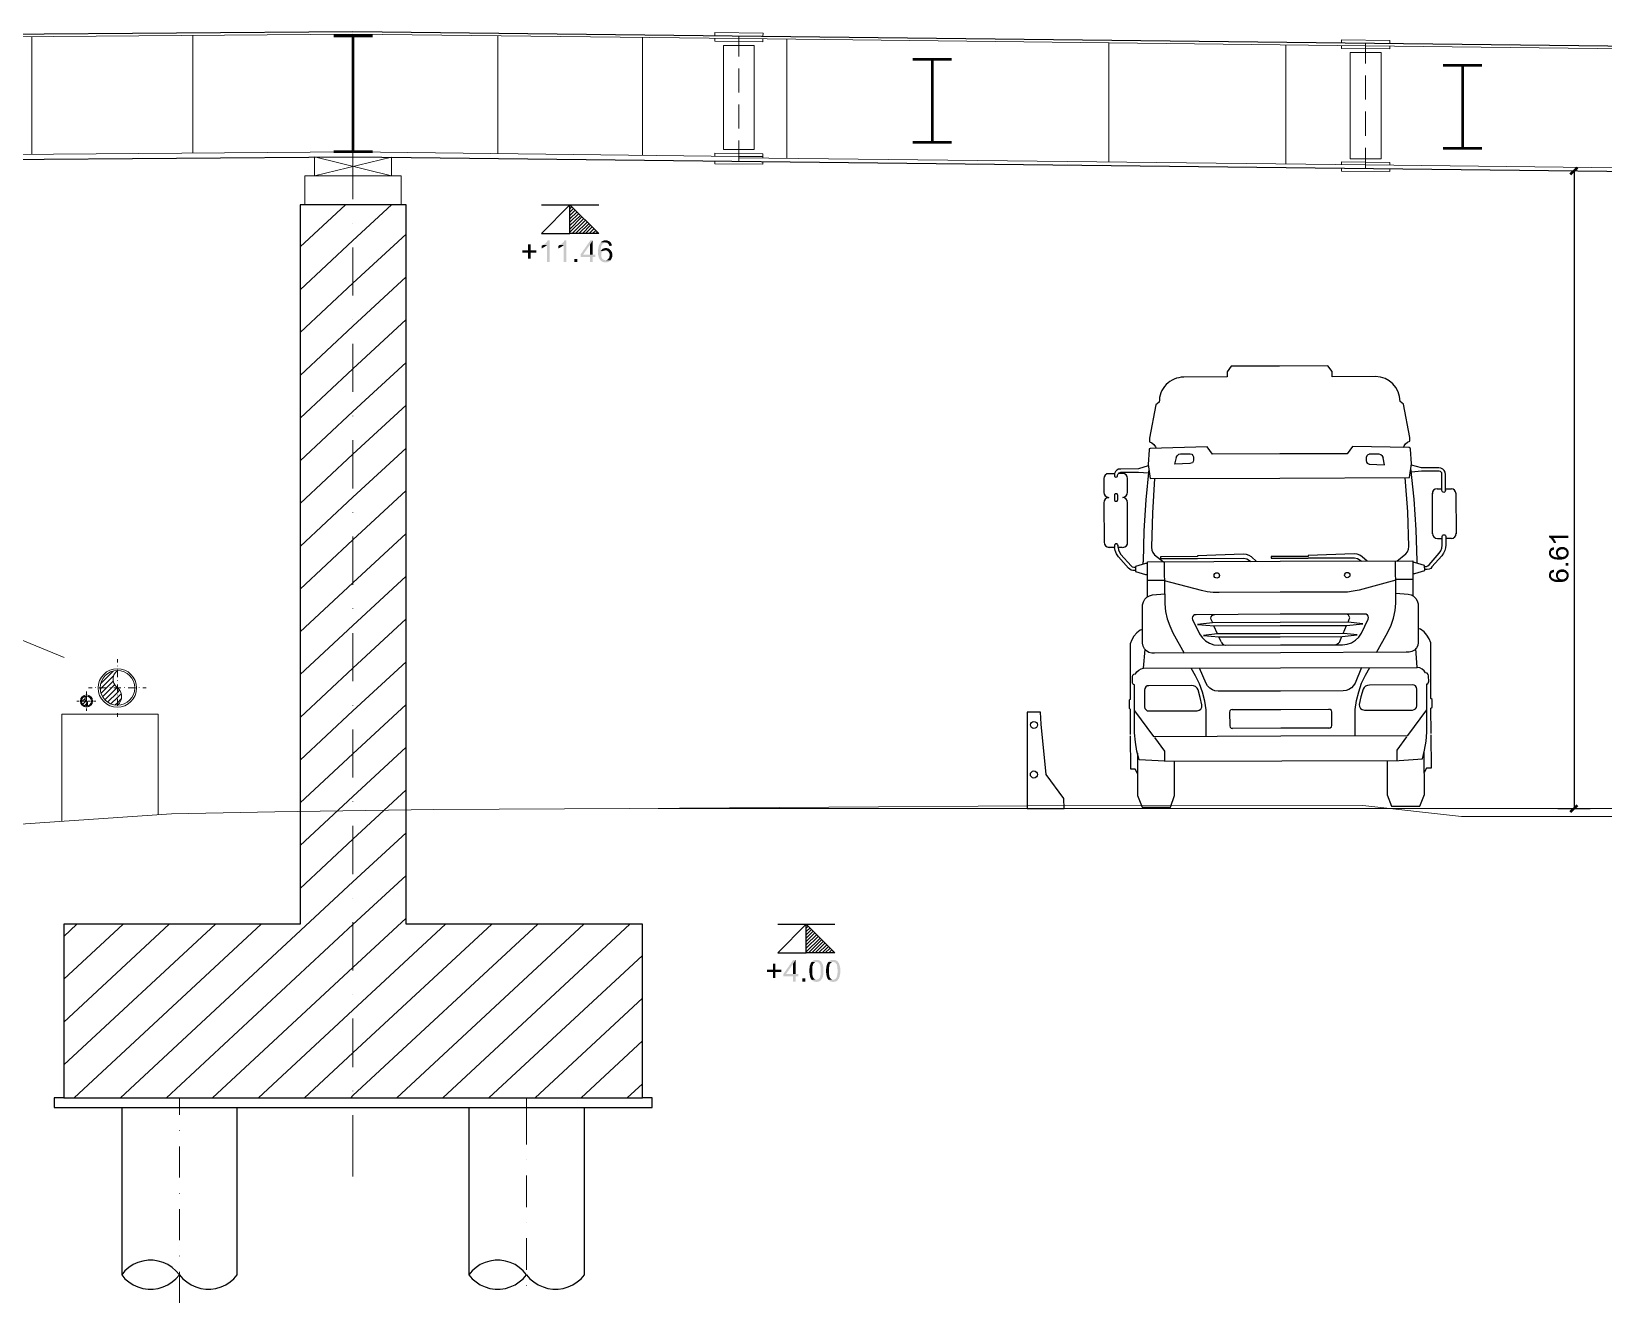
# Model space of a CAD drawing. Header units: millimetres. Extents: x 0.3 to 47.5, y 0.1 to 28.
# Drawn here: x 17.28 to 23.7, y 16.58 to 21.74 of the extents above; entities that cross this region are included whole.
import ezdxf

# ---------------------------------------------------------------- set-up
doc = ezdxf.new("R2010")
doc.units = ezdxf.units.MM
doc.layers.add('PDF _Geometria', color=7, linetype='Continuous')
doc.layers.add('PDF _Riempimenti solidi', color=7, linetype='Continuous')

msp = doc.modelspace()

# ---------------------------------------------------------------- hatches: boundary and pattern name
at = {"layer": 'PDF _Riempimenti solidi', "transparency": 33554559}
for points in [[(19.3183, 20.8724), (19.3083, 20.8724), (19.3083, 20.8482), (19.2842, 20.8482), (19.2842, 20.8382), (19.3083, 20.8382), (19.3083, 20.8141), (19.3183, 20.8141), (19.3183, 20.8382), (19.3425, 20.8382), (19.3425, 20.8482), (19.3183, 20.8482)], [(19.37, 20.8699), (19.3683, 20.8691), (19.3658, 20.8674), (19.3633, 20.8666), (19.3633, 20.8557), (19.3642, 20.8557), (19.3658, 20.8566), (19.3675, 20.8574), (19.37, 20.8591), (19.3725, 20.8599), (19.375, 20.8616), (19.38, 20.8649), (19.3817, 20.8657), (19.385, 20.8691)], [(19.3958, 20.8882), (19.3883, 20.8882), (19.3875, 20.8866), (19.3867, 20.8841), (19.385, 20.8824), (19.3817, 20.8791), (19.3792, 20.8766), (19.3783, 20.8757), (19.3758, 20.8741), (19.3742, 20.8724), (19.3725, 20.8716), (19.37, 20.8699), (19.385, 20.8691), (19.385, 20.7999), (19.3958, 20.7999)], [(19.4383, 20.8699), (19.4367, 20.8691), (19.4342, 20.8674), (19.4317, 20.8666), (19.4317, 20.8557), (19.4325, 20.8557), (19.4342, 20.8566), (19.4358, 20.8574), (19.4383, 20.8591), (19.4408, 20.8599), (19.4433, 20.8616), (19.4483, 20.8649), (19.45, 20.8657), (19.4517, 20.8674), (19.4533, 20.8691)], [(19.4642, 20.8882), (19.4567, 20.8882), (19.4558, 20.8866), (19.455, 20.8841), (19.4517, 20.8807), (19.45, 20.8791), (19.4475, 20.8766), (19.4467, 20.8757), (19.4442, 20.8741), (19.4425, 20.8724), (19.4408, 20.8716), (19.4383, 20.8699), (19.4533, 20.8691), (19.4533, 20.7999), (19.4642, 20.7999)], [(19.5717, 20.8882), (19.5625, 20.8882), (19.5225, 20.8307), (19.5225, 20.8207), (19.5608, 20.8207), (19.5608, 20.7999), (19.5717, 20.7999), (19.5717, 20.8207), (19.5833, 20.8207), (19.5833, 20.8307), (19.5333, 20.8307), (19.5608, 20.8707)], [(19.5717, 20.8882), (19.5608, 20.8707), (19.5608, 20.8307), (19.5333, 20.8307), (19.5717, 20.8307)], [(19.605, 20.8799), (19.6033, 20.8782), (19.6017, 20.8766), (19.5983, 20.8699), (19.5975, 20.8674), (19.5967, 20.8657), (19.5958, 20.8632), (19.5958, 20.8607), (19.595, 20.8582), (19.595, 20.8557), (19.5942, 20.8532), (19.5942, 20.8291), (19.595, 20.8257), (19.5958, 20.8232), (19.5958, 20.8216), (19.5967, 20.8191), (19.5975, 20.8166), (19.6008, 20.8099), (19.6025, 20.8082), (19.6033, 20.8074), (19.6067, 20.8041), (19.6083, 20.8032), (19.6108, 20.8016), (19.6125, 20.8007), (19.615, 20.7999), (19.6175, 20.7991), (19.6192, 20.7991), (19.6217, 20.7982), (19.6275, 20.7982), (19.63, 20.7991), (19.6325, 20.7991), (19.6342, 20.7999), (19.6367, 20.8007), (19.6383, 20.8024), (19.6392, 20.8024), (19.6408, 20.8041), (19.6425, 20.8049), (19.6442, 20.8066), (19.6242, 20.8074), (19.6225, 20.8074), (19.62, 20.8082), (19.6175, 20.8091), (19.615, 20.8099), (19.615, 20.8107), (19.6133, 20.8116), (19.6117, 20.8132), (19.61, 20.8157), (19.6083, 20.8174), (19.6083, 20.8191), (19.6075, 20.8216), (19.6067, 20.8232), (19.6067, 20.8341), (19.6075, 20.8366), (19.6083, 20.8391), (19.61, 20.8407), (19.6117, 20.8424), (19.6125, 20.8441), (19.615, 20.8449), (19.6042, 20.8457), (19.605, 20.8466), (19.605, 20.8549), (19.6058, 20.8574), (19.6058, 20.8599), (19.6067, 20.8624), (19.6067, 20.8641), (19.6075, 20.8657), (19.6083, 20.8674), (19.6092, 20.8699), (19.6108, 20.8716), (19.6125, 20.8741), (19.6142, 20.8749), (19.6158, 20.8766), (19.6175, 20.8782), (19.62, 20.8791), (19.6225, 20.8791), (19.625, 20.8799)], [(19.6258, 20.8882), (19.6192, 20.8882), (19.6167, 20.8874), (19.6142, 20.8866), (19.6125, 20.8857), (19.61, 20.8849), (19.6083, 20.8832), (19.6067, 20.8816), (19.605, 20.8799), (19.625, 20.8799), (19.6275, 20.8791), (19.63, 20.8791), (19.6317, 20.8782), (19.6342, 20.8766), (19.6358, 20.8749), (19.6367, 20.8732), (19.6383, 20.8707), (19.6392, 20.8682), (19.64, 20.8657), (19.6508, 20.8666), (19.65, 20.8682), (19.65, 20.8707), (19.6492, 20.8732), (19.6483, 20.8757), (19.6467, 20.8774), (19.6458, 20.8791), (19.6442, 20.8807), (19.6425, 20.8824), (19.6417, 20.8832), (19.6392, 20.8849), (19.6375, 20.8857), (19.635, 20.8866), (19.6333, 20.8874), (19.6308, 20.8882), (19.6283, 20.8882)], [(19.6258, 20.8574), (19.6233, 20.8574), (19.6208, 20.8566), (19.6183, 20.8557), (19.6167, 20.8549), (19.6142, 20.8541), (19.6133, 20.8541), (19.6117, 20.8524), (19.6092, 20.8507), (19.6042, 20.8457), (19.615, 20.8449), (19.6167, 20.8466), (19.6192, 20.8466), (19.6217, 20.8474), (19.6242, 20.8474), (19.6442, 20.8491), (19.6433, 20.8499), (19.6417, 20.8516), (19.6392, 20.8532), (19.6375, 20.8549), (19.635, 20.8557), (19.6333, 20.8566), (19.6308, 20.8566), (19.6283, 20.8574)], [(19.6442, 20.8491), (19.6242, 20.8474), (19.6283, 20.8474), (19.63, 20.8466), (19.6325, 20.8457), (19.6358, 20.8424), (19.6367, 20.8416), (19.6383, 20.8399), (19.6392, 20.8374), (19.64, 20.8357), (19.6408, 20.8332), (19.6408, 20.8232), (19.64, 20.8207), (19.6392, 20.8182), (19.6383, 20.8166), (19.6375, 20.8149), (19.6358, 20.8132), (19.635, 20.8116), (19.6333, 20.8099), (19.6308, 20.8091), (19.6292, 20.8082), (19.6267, 20.8074), (19.6242, 20.8074), (19.6442, 20.8066), (19.6458, 20.8091), (19.6475, 20.8107), (19.6483, 20.8132), (19.6492, 20.8141), (19.65, 20.8166), (19.6508, 20.8191), (19.6517, 20.8216), (19.6517, 20.8257), (19.6525, 20.8282), (19.6525, 20.8299), (19.6517, 20.8324), (19.6517, 20.8349), (19.6508, 20.8374), (19.6508, 20.8391), (19.65, 20.8416), (19.6483, 20.8432), (19.6475, 20.8457), (19.6458, 20.8474)], [(23.4758, 19.6824), (23.4758, 19.6766), (23.4767, 19.6757), (23.4783, 19.6749), (23.48, 19.6741), (23.4817, 19.6724), (23.4833, 19.6716), (23.485, 19.6699), (23.4867, 19.6674), (23.4875, 19.6666), (23.4892, 19.6649), (23.49, 19.6632), (23.4917, 19.6616), (23.4925, 19.6599), (23.4933, 19.6732), (23.555, 19.6732), (23.555, 19.6824)], [(23.4925, 19.6599), (23.4933, 19.6574), (23.495, 19.6557), (23.4958, 19.6532), (23.505, 19.6532), (23.505, 19.6541), (23.5042, 19.6557), (23.5033, 19.6574), (23.5025, 19.6599), (23.5017, 19.6616), (23.5, 19.6641), (23.4983, 19.6666), (23.4975, 19.6682), (23.4958, 19.6699), (23.495, 19.6716), (23.4933, 19.6732)], [(23.4758, 19.6132), (23.4758, 19.6099), (23.4767, 19.6074), (23.4767, 19.6049), (23.4775, 19.6032), (23.4783, 19.6016), (23.4792, 19.5999), (23.4808, 19.5982), (23.4817, 19.5966), (23.4833, 19.5949), (23.4842, 19.6124), (23.4842, 19.6166), (23.485, 19.6191), (23.4867, 19.6207), (23.4883, 19.6224), (23.49, 19.6232), (23.4917, 19.6241), (23.4942, 19.6249), (23.4967, 19.6257), (23.4958, 19.6357), (23.4942, 19.6349), (23.4917, 19.6349), (23.49, 19.6341), (23.4875, 19.6332), (23.4858, 19.6324), (23.4842, 19.6316), (23.4825, 19.6299), (23.4808, 19.6282), (23.48, 19.6274), (23.4792, 19.6257), (23.4783, 19.6241), (23.4775, 19.6216), (23.4767, 19.6199), (23.4767, 19.6174), (23.4758, 19.6157)], [(23.4833, 19.5949), (23.485, 19.5932), (23.4867, 19.5924), (23.4875, 19.5916), (23.4892, 19.5907), (23.4908, 19.5899), (23.4925, 19.5891), (23.495, 19.5882), (23.4967, 19.5874), (23.4983, 19.5866), (23.5008, 19.5866), (23.5025, 19.5857), (23.5075, 19.5857), (23.51, 19.5849), (23.5267, 19.5849), (23.5292, 19.5857), (23.5317, 19.5857), (23.5342, 19.5866), (23.5358, 19.5866), (23.5383, 19.5874), (23.54, 19.5882), (23.5417, 19.5891), (23.5433, 19.5899), (23.545, 19.5907), (23.5458, 19.5916), (23.5475, 19.5924), (23.5483, 19.5932), (23.55, 19.5949), (23.5508, 19.5966), (23.5525, 19.5982), (23.5533, 19.5999), (23.5542, 19.6016), (23.555, 19.6032), (23.5558, 19.6057), (23.5558, 19.6074), (23.5567, 19.6099), (23.5567, 19.6124), (23.5558, 19.6149), (23.5558, 19.6191), (23.555, 19.6207), (23.5542, 19.6232), (23.5533, 19.6249), (23.5525, 19.6249), (23.5517, 19.6266), (23.5483, 19.6299), (23.5483, 19.6099), (23.5475, 19.6082), (23.5467, 19.6057), (23.5458, 19.6041), (23.5458, 19.6032), (23.5442, 19.6016), (23.5425, 19.6007), (23.5408, 19.5991), (23.5392, 19.5982), (23.5383, 19.5974), (23.5358, 19.5966), (23.5342, 19.5966), (23.5317, 19.5957), (23.5292, 19.5957), (23.5267, 19.5966), (23.5242, 19.5966), (23.5208, 19.5982), (23.5183, 19.5991), (23.5175, 19.6007), (23.5158, 19.6016), (23.515, 19.6032), (23.5142, 19.5949), (23.5033, 19.5949), (23.5017, 19.5957), (23.4992, 19.5957), (23.4958, 19.5974), (23.495, 19.5982), (23.4925, 19.5991), (23.4908, 19.5999), (23.4892, 19.6016), (23.4875, 19.6032), (23.4867, 19.6041), (23.485, 19.6066), (23.4842, 19.6082), (23.4842, 19.6124)], [(23.5042, 19.6132), (23.5042, 19.6091), (23.505, 19.6074), (23.5058, 19.6049), (23.5067, 19.6032), (23.5067, 19.6024), (23.5083, 19.6007), (23.5092, 19.5991), (23.5108, 19.5974), (23.5125, 19.5957), (23.5142, 19.5949), (23.515, 19.6032), (23.5133, 19.6057), (23.5133, 19.6074), (23.5125, 19.6091), (23.5125, 19.6116), (23.5108, 19.6299), (23.51, 19.6291), (23.5083, 19.6274), (23.5067, 19.6241), (23.5058, 19.6216), (23.505, 19.6199), (23.5042, 19.6182), (23.5042, 19.6157)], [(23.5108, 19.6299), (23.5125, 19.6116), (23.5125, 19.6157), (23.5133, 19.6174), (23.5142, 19.6191), (23.5175, 19.6224), (23.5175, 19.6232), (23.5192, 19.6241), (23.5208, 19.6249), (23.5233, 19.6257), (23.525, 19.6266), (23.5367, 19.6266), (23.5383, 19.6257), (23.54, 19.6249), (23.5417, 19.6241), (23.5433, 19.6224), (23.5442, 19.6216), (23.5458, 19.6199), (23.5467, 19.6182), (23.5475, 19.6166), (23.5483, 19.6141), (23.5483, 19.6124), (23.5483, 19.6299), (23.5467, 19.6316), (23.545, 19.6324), (23.5433, 19.6341), (23.5425, 19.6341), (23.54, 19.6349), (23.5383, 19.6357), (23.5358, 19.6366), (23.5242, 19.6366), (23.5217, 19.6357), (23.52, 19.6357), (23.5175, 19.6349), (23.5158, 19.6341), (23.5142, 19.6324), (23.5125, 19.6316)], [(23.4758, 19.5216), (23.4758, 19.5182), (23.4767, 19.5157), (23.4767, 19.5132), (23.4775, 19.5116), (23.4783, 19.5099), (23.4792, 19.5082), (23.4808, 19.5066), (23.4817, 19.5049), (23.4833, 19.5032), (23.4842, 19.5207), (23.4842, 19.5249), (23.485, 19.5274), (23.4867, 19.5291), (23.4883, 19.5307), (23.49, 19.5316), (23.4917, 19.5324), (23.4942, 19.5332), (23.4967, 19.5341), (23.4958, 19.5441), (23.4942, 19.5432), (23.4917, 19.5432), (23.49, 19.5424), (23.4875, 19.5416), (23.4858, 19.5407), (23.4842, 19.5399), (23.4825, 19.5382), (23.4808, 19.5366), (23.48, 19.5357), (23.4792, 19.5341), (23.4783, 19.5324), (23.4775, 19.5299), (23.4767, 19.5282), (23.4767, 19.5257), (23.4758, 19.5241)], [(23.4833, 19.5032), (23.485, 19.5016), (23.4867, 19.5007), (23.4875, 19.4999), (23.4892, 19.4991), (23.4908, 19.4982), (23.4925, 19.4974), (23.495, 19.4966), (23.4967, 19.4957), (23.4983, 19.4949), (23.5008, 19.4949), (23.5025, 19.4941), (23.5075, 19.4941), (23.51, 19.4932), (23.5267, 19.4932), (23.5292, 19.4941), (23.5317, 19.4941), (23.5342, 19.4949), (23.5358, 19.4949), (23.5383, 19.4957), (23.54, 19.4966), (23.5417, 19.4974), (23.5433, 19.4982), (23.545, 19.4991), (23.5458, 19.4999), (23.5475, 19.5007), (23.5483, 19.5016), (23.55, 19.5032), (23.5508, 19.5049), (23.5525, 19.5066), (23.5533, 19.5082), (23.5542, 19.5099), (23.555, 19.5116), (23.5558, 19.5141), (23.5558, 19.5157), (23.5567, 19.5182), (23.5567, 19.5207), (23.5558, 19.5232), (23.5558, 19.5274), (23.555, 19.5291), (23.5542, 19.5316), (23.5533, 19.5332), (23.5525, 19.5332), (23.5517, 19.5349), (23.5483, 19.5382), (23.5483, 19.5182), (23.5475, 19.5166), (23.5467, 19.5141), (23.5458, 19.5124), (23.5458, 19.5116), (23.5442, 19.5099), (23.5425, 19.5091), (23.5408, 19.5074), (23.5392, 19.5066), (23.5383, 19.5057), (23.5358, 19.5049), (23.5342, 19.5049), (23.5317, 19.5041), (23.5292, 19.5041), (23.5267, 19.5049), (23.5242, 19.5049), (23.5225, 19.5057), (23.5208, 19.5066), (23.5183, 19.5074), (23.5175, 19.5091), (23.5158, 19.5099), (23.515, 19.5116), (23.5142, 19.5032), (23.5033, 19.5032), (23.5017, 19.5041), (23.4992, 19.5041), (23.4958, 19.5057), (23.495, 19.5066), (23.4925, 19.5074), (23.4908, 19.5082), (23.4892, 19.5099), (23.4875, 19.5116), (23.4867, 19.5124), (23.485, 19.5149), (23.4842, 19.5166), (23.4842, 19.5207)], [(23.5042, 19.5216), (23.5042, 19.5174), (23.505, 19.5157), (23.5058, 19.5132), (23.5067, 19.5116), (23.5067, 19.5107), (23.5083, 19.5091), (23.5092, 19.5074), (23.5108, 19.5057), (23.5125, 19.5041), (23.5142, 19.5032), (23.515, 19.5116), (23.5133, 19.5141), (23.5133, 19.5157), (23.5125, 19.5174), (23.5125, 19.5199), (23.5108, 19.5382), (23.51, 19.5374), (23.5083, 19.5357), (23.5075, 19.5341), (23.5067, 19.5324), (23.5058, 19.5299), (23.505, 19.5282), (23.5042, 19.5266), (23.5042, 19.5241)], [(23.5108, 19.5382), (23.5125, 19.5199), (23.5125, 19.5241), (23.5133, 19.5257), (23.5142, 19.5274), (23.5175, 19.5307), (23.5175, 19.5316), (23.5192, 19.5324), (23.5208, 19.5332), (23.5233, 19.5341), (23.525, 19.5349), (23.5367, 19.5349), (23.5417, 19.5324), (23.5433, 19.5307), (23.5442, 19.5299), (23.5458, 19.5282), (23.5467, 19.5266), (23.5475, 19.5249), (23.5483, 19.5224), (23.5483, 19.5207), (23.5483, 19.5382), (23.5467, 19.5399), (23.545, 19.5407), (23.5433, 19.5424), (23.5425, 19.5424), (23.54, 19.5432), (23.5383, 19.5441), (23.5358, 19.5449), (23.5242, 19.5449), (23.5217, 19.5441), (23.52, 19.5441), (23.5175, 19.5432), (23.5158, 19.5424), (23.5142, 19.5407), (23.5125, 19.5399)], [(20.3175, 17.9349), (20.3075, 17.9349), (20.3075, 17.9107), (20.2833, 17.9107), (20.2833, 17.9007), (20.3075, 17.9007), (20.3075, 17.8766), (20.3175, 17.8766), (20.3175, 17.9007), (20.3417, 17.9007), (20.3417, 17.9107), (20.3175, 17.9107)], [(20.4, 17.9507), (20.3908, 17.9507), (20.3508, 17.8932), (20.3508, 17.8832), (20.3892, 17.8832), (20.3892, 17.8624), (20.4, 17.8624), (20.4, 17.8832), (20.4117, 17.8832), (20.4117, 17.8932), (20.3617, 17.8932), (20.3892, 17.9332)], [(20.4, 17.9507), (20.3892, 17.9332), (20.3892, 17.8932), (20.3617, 17.8932), (20.4, 17.8932)], [(20.4658, 17.9424), (20.4642, 17.9399), (20.4633, 17.9382), (20.4617, 17.9357), (20.4608, 17.9341), (20.46, 17.9316), (20.46, 17.9307), (20.4592, 17.9282), (20.4583, 17.9266), (20.4583, 17.9241), (20.4575, 17.9224), (20.4575, 17.9174), (20.4567, 17.9141), (20.4567, 17.8982), (20.4575, 17.8957), (20.4575, 17.8899), (20.4592, 17.8849), (20.4592, 17.8832), (20.46, 17.8807), (20.4608, 17.8782), (20.4633, 17.8732), (20.4642, 17.8716), (20.4658, 17.8699), (20.4667, 17.8691), (20.4858, 17.8699), (20.4825, 17.8699), (20.48, 17.8707), (20.4783, 17.8716), (20.4767, 17.8732), (20.475, 17.8749), (20.4733, 17.8774), (20.4725, 17.8774), (20.4725, 17.8782), (20.4717, 17.8799), (20.4708, 17.8816), (20.47, 17.8841), (20.47, 17.8857), (20.4692, 17.8882), (20.4692, 17.8907), (20.4683, 17.8932), (20.4683, 17.9199), (20.4692, 17.9224), (20.4692, 17.9249), (20.47, 17.9274), (20.4708, 17.9291), (20.4708, 17.9307), (20.4717, 17.9332), (20.4725, 17.9341), (20.4733, 17.9357), (20.4767, 17.9391), (20.4783, 17.9407), (20.4808, 17.9416), (20.4833, 17.9416), (20.4858, 17.9424)], [(20.4858, 17.9507), (20.48, 17.9507), (20.4775, 17.9499), (20.4758, 17.9491), (20.4733, 17.9482), (20.4717, 17.9474), (20.47, 17.9457), (20.4692, 17.9457), (20.4658, 17.9424), (20.4867, 17.9424), (20.4883, 17.9416), (20.4908, 17.9407), (20.4925, 17.9399), (20.495, 17.9391), (20.4967, 17.9366), (20.4983, 17.9349), (20.5, 17.9316), (20.5008, 17.9299), (20.5008, 17.9282), (20.5017, 17.9257), (20.5017, 17.9241), (20.5025, 17.9216), (20.5025, 17.9157), (20.5033, 17.9124), (20.5033, 17.8982), (20.5025, 17.8957), (20.5025, 17.8899), (20.5017, 17.8874), (20.5017, 17.8857), (20.5008, 17.8832), (20.5, 17.8816), (20.5, 17.8799), (20.4992, 17.8782), (20.4983, 17.8774), (20.4975, 17.8766), (20.4958, 17.8741), (20.4942, 17.8724), (20.4925, 17.8716), (20.49, 17.8707), (20.4875, 17.8699), (20.4858, 17.8699), (20.4667, 17.8691), (20.4683, 17.8674), (20.47, 17.8657), (20.4717, 17.8649), (20.4733, 17.8632), (20.4758, 17.8624), (20.4783, 17.8616), (20.4808, 17.8616), (20.4833, 17.8607), (20.4883, 17.8607), (20.4908, 17.8616), (20.4933, 17.8616), (20.4958, 17.8624), (20.4975, 17.8632), (20.5, 17.8649), (20.5017, 17.8657), (20.5025, 17.8666), (20.5042, 17.8682), (20.505, 17.8699), (20.5067, 17.8716), (20.5083, 17.8741), (20.5092, 17.8757), (20.51, 17.8782), (20.5108, 17.8807), (20.5117, 17.8816), (20.5117, 17.8832), (20.5125, 17.8857), (20.5125, 17.8874), (20.5133, 17.8899), (20.5133, 17.8924), (20.5142, 17.8949), (20.5142, 17.9182), (20.5133, 17.9207), (20.5133, 17.9232), (20.5125, 17.9249), (20.5125, 17.9266), (20.5117, 17.9291), (20.5108, 17.9316), (20.51, 17.9341), (20.5092, 17.9357), (20.5083, 17.9382), (20.5067, 17.9399), (20.505, 17.9424), (20.5042, 17.9441), (20.5017, 17.9457), (20.5, 17.9466), (20.4983, 17.9482), (20.4975, 17.9482), (20.495, 17.9491), (20.4933, 17.9499), (20.4908, 17.9507), (20.4883, 17.9507)], [(20.5342, 17.9424), (20.5325, 17.9399), (20.5317, 17.9382), (20.53, 17.9357), (20.5292, 17.9341), (20.5283, 17.9316), (20.5283, 17.9307), (20.5275, 17.9282), (20.5267, 17.9266), (20.5267, 17.9241), (20.5258, 17.9224), (20.5258, 17.9174), (20.525, 17.9141), (20.525, 17.8982), (20.5258, 17.8957), (20.5258, 17.8899), (20.5267, 17.8874), (20.5275, 17.8849), (20.5275, 17.8832), (20.5283, 17.8807), (20.5292, 17.8782), (20.5317, 17.8732), (20.5325, 17.8716), (20.5342, 17.8699), (20.535, 17.8691), (20.5542, 17.8699), (20.5508, 17.8699), (20.5483, 17.8707), (20.5467, 17.8716), (20.5433, 17.8749), (20.5417, 17.8774), (20.5408, 17.8774), (20.5408, 17.8782), (20.54, 17.8799), (20.5392, 17.8816), (20.5383, 17.8841), (20.5383, 17.8857), (20.5375, 17.8882), (20.5375, 17.8907), (20.5367, 17.8932), (20.5367, 17.9199), (20.5375, 17.9224), (20.5375, 17.9249), (20.5383, 17.9274), (20.5392, 17.9291), (20.5392, 17.9307), (20.54, 17.9332), (20.5408, 17.9341), (20.5417, 17.9357), (20.5467, 17.9407), (20.5492, 17.9416), (20.5517, 17.9416), (20.5542, 17.9424)], [(20.5542, 17.9507), (20.5483, 17.9507), (20.5458, 17.9499), (20.5442, 17.9491), (20.5417, 17.9482), (20.54, 17.9474), (20.5383, 17.9457), (20.5375, 17.9457), (20.5342, 17.9424), (20.555, 17.9424), (20.5567, 17.9416), (20.5592, 17.9407), (20.5608, 17.9399), (20.5633, 17.9391), (20.565, 17.9366), (20.5667, 17.9349), (20.5675, 17.9332), (20.5683, 17.9316), (20.5692, 17.9299), (20.5692, 17.9282), (20.57, 17.9257), (20.57, 17.9241), (20.5708, 17.9216), (20.5708, 17.9157), (20.5717, 17.9124), (20.5717, 17.8982), (20.5708, 17.8957), (20.5708, 17.8899), (20.57, 17.8874), (20.57, 17.8857), (20.5692, 17.8832), (20.5683, 17.8816), (20.5683, 17.8799), (20.5675, 17.8782), (20.5667, 17.8774), (20.5658, 17.8766), (20.5642, 17.8741), (20.5625, 17.8724), (20.5608, 17.8716), (20.5583, 17.8707), (20.5558, 17.8699), (20.5542, 17.8699), (20.535, 17.8691), (20.5367, 17.8674), (20.5383, 17.8657), (20.54, 17.8649), (20.5417, 17.8632), (20.5442, 17.8624), (20.5467, 17.8616), (20.5492, 17.8616), (20.5517, 17.8607), (20.5567, 17.8607), (20.5592, 17.8616), (20.5617, 17.8616), (20.5642, 17.8624), (20.5658, 17.8632), (20.5683, 17.8649), (20.57, 17.8657), (20.5708, 17.8666), (20.5725, 17.8682), (20.5733, 17.8699), (20.575, 17.8716), (20.5767, 17.8741), (20.5775, 17.8757), (20.5783, 17.8782), (20.5792, 17.8807), (20.58, 17.8816), (20.58, 17.8832), (20.5808, 17.8857), (20.5808, 17.8874), (20.5817, 17.8899), (20.5817, 17.8924), (20.5825, 17.8949), (20.5825, 17.9182), (20.5817, 17.9207), (20.5817, 17.9232), (20.5808, 17.9249), (20.5808, 17.9266), (20.5792, 17.9316), (20.5783, 17.9341), (20.5775, 17.9357), (20.5767, 17.9382), (20.575, 17.9399), (20.5733, 17.9424), (20.5725, 17.9441), (20.57, 17.9457), (20.5683, 17.9466), (20.5667, 17.9482), (20.5658, 17.9482), (20.5633, 17.9491), (20.5617, 17.9499), (20.5592, 17.9507), (20.5567, 17.9507)]]:
    msp.add_hatch(color=256, dxfattribs=at).paths.add_polyline_path(points)

# ---------------------------------------------------------------- linework, layer by layer
at = {"layer": 'PDF _Geometria', "lineweight": 25}
for points in [[(8.5142, 21.6657), (18.5933, 21.7416), (31.5817, 21.5924), (41.665, 21.2816)], [(8.5142, 21.7416), (8.5142, 21.1532), (18.5925, 21.2299), (31.5708, 21.0807), (41.665, 20.7699), (41.665, 21.3557)], [(23.5783, 21.1724), (23.5783, 18.5691)], [(19.3625, 21.0332), (19.5967, 21.0332)], [(19.4792, 21.0332), (19.3625, 20.9166), (19.4792, 20.9166)], [(19.4875, 21.0257), (19.4792, 21.0174)], [(19.4942, 21.0182), (19.4792, 21.0041)], [(19.5008, 21.0116), (19.4792, 20.9899)], [(19.5083, 21.0049), (19.4792, 20.9766)], [(19.515, 20.9982), (19.4792, 20.9624)], [(19.5217, 20.9907), (19.4792, 20.9491)], [(19.5283, 20.9841), (19.4792, 20.9349)], [(19.5358, 20.9774), (19.4792, 20.9216)], [(19.5425, 20.9707), (19.4883, 20.9166)], [(19.5492, 20.9632), (19.5025, 20.9166)], [(19.5558, 20.9566), (19.5158, 20.9166)], [(19.5633, 20.9499), (19.53, 20.9166)], [(19.57, 20.9432), (19.5433, 20.9166)], [(19.5767, 20.9357), (19.5575, 20.9166)], [(19.5842, 20.9291), (19.5708, 20.9166)], [(19.5908, 20.9224), (19.585, 20.9166)], [(23.5117, 18.5691), (23.6442, 18.5691)], [(20.3275, 18.0966), (20.5608, 18.0966)], [(20.4442, 18.0966), (20.3275, 17.9791), (20.4442, 17.9791)], [(20.4517, 18.0882), (20.4442, 18.0807)], [(20.4592, 18.0816), (20.4442, 18.0666)], [(20.4658, 18.0749), (20.4442, 18.0532)], [(20.4725, 18.0674), (20.4442, 18.0391)], [(20.4792, 18.0607), (20.4442, 18.0257)], [(20.4867, 18.0541), (20.4442, 18.0116)], [(20.4933, 18.0474), (20.4442, 17.9982)], [(20.5, 18.0399), (20.4442, 17.9841)], [(20.5067, 18.0332), (20.4533, 17.9791)], [(20.5142, 18.0266), (20.4667, 17.9791)], [(20.5208, 18.0199), (20.4808, 17.9791)], [(20.5275, 18.0124), (20.4942, 17.9791)], [(20.5342, 18.0057), (20.5083, 17.9791)], [(20.5417, 17.9991), (20.5217, 17.9791)], [(20.5483, 17.9924), (20.5358, 17.9791)], [(20.555, 17.9849), (20.5492, 17.9791)], [(17.4125, 17.3874), (17.3733, 17.3874), (17.3733, 17.3482), (19.8142, 17.3482), (19.8142, 17.3874), (19.775, 17.3874)], [(17.6492, 17.3482), (17.6492, 16.6649)], [(17.885, 16.6649), (17.8708, 16.6807), (17.855, 16.6949), (17.8375, 16.7066), (17.8183, 16.7149), (17.7983, 16.7207), (17.7775, 16.7241), (17.7567, 16.7241), (17.7358, 16.7207), (17.715, 16.7149), (17.6958, 16.7066), (17.6783, 16.6949), (17.6625, 16.6807), (17.6492, 16.6649), (17.6625, 16.6491), (17.6783, 16.6357), (17.6958, 16.6241), (17.715, 16.6157), (17.7358, 16.6091), (17.7567, 16.6066), (17.7775, 16.6066), (17.7983, 16.6091), (17.8183, 16.6157), (17.8375, 16.6241), (17.855, 16.6357), (17.8708, 16.6491), (17.885, 16.6649), (17.8992, 16.6491), (17.915, 16.6357), (17.9325, 16.6241), (17.9517, 16.6157), (17.9717, 16.6091), (17.9925, 16.6066), (18.0133, 16.6066), (18.0342, 16.6091), (18.055, 16.6157), (18.0742, 16.6241), (18.0917, 16.6357), (18.1075, 16.6491), (18.1208, 16.6649), (18.1208, 17.3482)], [(19.0658, 17.3482), (19.0658, 16.6649)], [(19.3025, 16.6649), (19.2883, 16.6807), (19.2725, 16.6949), (19.255, 16.7066), (19.2358, 16.7149), (19.2158, 16.7207), (19.195, 16.7241), (19.1733, 16.7241), (19.1525, 16.7207), (19.1325, 16.7149), (19.1133, 16.7066), (19.0958, 16.6949), (19.08, 16.6807), (19.0658, 16.6649), (19.08, 16.6491), (19.0958, 16.6357), (19.1133, 16.6241), (19.1325, 16.6157), (19.1525, 16.6091), (19.1733, 16.6066), (19.195, 16.6066), (19.2158, 16.6091), (19.2358, 16.6157), (19.255, 16.6241), (19.2725, 16.6357), (19.2883, 16.6491), (19.3025, 16.6649), (19.3158, 16.6491), (19.3317, 16.6357), (19.35, 16.6241), (19.3692, 16.6157), (19.3892, 16.6091), (19.41, 16.6066), (19.4308, 16.6066), (19.4517, 16.6091), (19.4717, 16.6157), (19.4908, 16.6241), (19.5092, 16.6357), (19.525, 16.6491), (19.5383, 16.6649), (19.5383, 17.3482)]]:
    msp.add_lwpolyline(points, dxfattribs=at)
at = {"layer": 'PDF _Geometria', "lineweight": 9}
for points in [[(8.5142, 21.6532), (11.1133, 21.6732), (13.8692, 21.6941), (17.0192, 21.7182), (18.5933, 21.7299), (20.1683, 21.7124), (22.7275, 21.6824), (27.4525, 21.6282), (30.0108, 21.5991), (31.5817, 21.5807), (33.1608, 21.5316), (36.3108, 21.4349), (39.0667, 21.3499), (41.665, 21.2699)], [(17.2825, 21.7199), (17.2825, 21.2399)], [(17.9392, 21.7249), (17.9392, 21.2449)], [(19.1842, 21.2432), (19.1842, 21.7232)], [(19.775, 21.2366), (19.775, 21.7166)], [(20.07, 21.7249), (20.07, 21.7366), (20.2675, 21.7349), (20.2667, 21.7224)], [(20.07, 21.7132), (20.07, 21.7016), (20.2667, 21.6991), (20.2667, 21.7107)], [(20.1683, 21.7241), (20.1683, 21.6399)], [(20.365, 21.2232), (20.365, 21.7099)], [(21.6792, 21.6949), (21.6792, 21.2082)], [(22.6292, 21.6957), (22.6292, 21.7074), (22.8267, 21.7049), (22.8258, 21.6932)], [(22.7275, 21.6941), (22.7275, 21.6107)], [(22.4017, 21.6866), (22.4017, 21.1999)], [(22.6292, 21.6841), (22.6292, 21.6716), (22.8258, 21.6699), (22.8258, 21.6816)], [(20.1683, 21.5907), (20.1683, 21.4924)], [(22.7275, 21.5616), (22.7275, 21.4632)], [(20.1683, 21.4432), (20.1683, 21.3449)], [(22.7275, 21.4141), (22.7275, 21.3157)], [(18.5933, 21.0566), (18.5933, 21.3082)], [(17.1175, 21.2382), (17.1167, 21.2507), (16.92, 21.2491), (16.92, 21.2374), (17.0192, 21.2382), (18.5925, 21.2499), (20.1683, 21.2316), (20.2667, 21.2307)], [(20.07, 21.2324), (20.07, 21.2449), (20.2667, 21.2424), (20.2667, 21.2249)], [(20.1683, 21.2957), (20.1683, 21.2116)], [(22.7275, 21.2666), (22.7275, 21.1824)], [(20.07, 21.2132), (20.07, 21.2016), (20.2667, 21.1991), (20.2667, 21.2107)], [(20.1683, 21.2316), (20.1683, 21.2257), (22.7275, 21.1966), (27.4525, 21.1416), (30.0108, 21.1124)], [(22.6292, 21.1974), (22.6292, 21.2091), (22.8258, 21.2066), (22.8258, 21.1949)], [(22.6292, 21.1832), (22.6292, 21.1716), (22.8258, 21.1699), (22.8258, 21.1816)], [(18.3967, 21.0332), (18.3967, 21.1516), (18.7908, 21.1516), (18.7908, 21.0332)], [(18.3775, 20.8616), (18.5625, 21.0332)], [(18.3775, 20.6866), (18.5933, 20.8874), (18.7508, 21.0332)], [(18.5933, 20.9582), (18.5933, 20.9591)], [(18.3775, 20.5124), (18.5933, 20.7132), (18.81, 20.9141)], [(18.5933, 20.6632), (18.5933, 20.8599)], [(18.3775, 20.3374), (18.5933, 20.5382), (18.81, 20.7391)], [(18.3775, 20.1632), (18.5933, 20.3641), (18.81, 20.5649)], [(18.5933, 20.5649), (18.5933, 20.5657)], [(18.5933, 20.2699), (18.5933, 20.4666)], [(18.3775, 19.9882), (18.5933, 20.1891), (18.81, 20.3899)], [(18.3775, 19.8141), (18.5933, 20.0149), (18.81, 20.2157)], [(18.5933, 20.1707), (18.5933, 20.1716)], [(18.3775, 19.6391), (18.5933, 19.8399), (18.81, 20.0407)], [(18.5933, 19.8757), (18.5933, 20.0724)], [(17.4142, 19.1857), (15.6575, 19.9082), (16.2683, 19.1857)], [(18.3775, 19.4649), (18.5933, 19.6657), (18.81, 19.8666)], [(18.5933, 19.7774), (18.5933, 19.7782)], [(18.3775, 19.2899), (18.5933, 19.4907), (18.81, 19.6916)], [(18.5933, 19.4824), (18.5933, 19.6791)], [(18.3775, 19.1157), (18.5933, 19.3166), (18.81, 19.5174)], [(18.5933, 19.3841), (18.5933, 19.3849)], [(18.81, 19.3432), (18.5933, 19.1416), (18.3775, 18.9407)], [(18.5933, 19.0882), (18.5933, 19.2849)], [(17.5625, 19.0782), (17.615, 19.1299)], [(17.6317, 19.1324), (17.6233, 19.1241), (17.6167, 19.1141), (17.6142, 19.1024), (17.6142, 19.0907), (17.6167, 19.0799), (17.6233, 19.0691), (17.6317, 19.0616), (17.64, 19.0532), (17.6458, 19.0432), (17.6483, 19.0316), (17.6483, 19.0199), (17.6458, 19.0091), (17.64, 18.9982), (17.6317, 18.9907)], [(17.6317, 19.1649), (17.6317, 19.1791), (17.6317, 19.1649)], [(18.81, 19.1682), (18.5933, 18.9674), (18.3775, 18.7666)], [(17.5283, 19.0616), (17.5133, 19.0616)], [(17.5425, 19.0616), (17.5425, 19.0624)], [(17.5867, 19.0616), (17.5575, 19.0616)], [(17.5608, 19.0549), (17.5667, 19.0616), (17.6158, 19.1099)], [(17.5642, 19.0382), (17.5875, 19.0616), (17.6142, 19.0882)], [(17.5708, 19.0241), (17.6083, 19.0616), (17.62, 19.0732)], [(17.58, 19.0124), (17.6292, 19.0616), (17.63, 19.0624)], [(17.6017, 19.0616), (17.6017, 19.0624)], [(17.6167, 19.0616), (17.6458, 19.0616), (17.6317, 19.0616), (17.6317, 19.0757), (17.6317, 19.0466)], [(17.735, 19.0616), (17.7492, 19.0616), (17.735, 19.0616)], [(17.4758, 19.0074), (17.4658, 19.0074)], [(17.4817, 19.0074), (17.4817, 19.0082)], [(17.485, 19.0032), (17.4883, 19.0074), (17.5, 19.0182)], [(17.4992, 19.0074), (17.4875, 19.0074)], [(17.4892, 18.9941), (17.5025, 19.0074), (17.5033, 19.0082)], [(17.4975, 18.9882), (17.505, 18.9957), (17.51, 19.0007)], [(17.505, 19.0266), (17.505, 19.0274), (17.5008, 19.0232), (17.5, 19.0174), (17.5008, 19.0116), (17.505, 19.0074)], [(17.505, 19.0324), (17.505, 19.0466), (17.505, 19.0366)], [(17.505, 19.0307), (17.505, 19.0316)], [(17.505, 19.0249), (17.505, 19.0132)], [(17.505, 18.9866), (17.5092, 18.9907), (17.51, 18.9966), (17.5092, 19.0024), (17.505, 19.0074), (17.505, 19.0082), (17.505, 19.0074), (17.505, 19.0207)], [(17.505, 19.0016), (17.505, 18.9891)], [(17.5225, 19.0074), (17.5108, 19.0074)], [(17.5283, 19.0074), (17.5283, 19.0082)], [(17.5442, 19.0074), (17.5342, 19.0074)], [(17.5917, 19.0024), (17.6317, 19.0424), (17.6408, 19.0516)], [(17.605, 18.9957), (17.6317, 19.0216), (17.6475, 19.0374)], [(17.6217, 18.9907), (17.6317, 19.0007), (17.6483, 19.0174)], [(17.6317, 19.0316), (17.6317, 19.0324)], [(17.6317, 19.0166), (17.6317, 18.9874)], [(17.7983, 18.5441), (17.7983, 18.9541), (17.405, 18.9541), (17.405, 18.5166)], [(17.505, 18.9832), (17.505, 18.9841)], [(17.505, 18.9774), (17.505, 18.9674)], [(17.6317, 18.9724), (17.6317, 18.9732)], [(17.6317, 18.9582), (17.6317, 18.9432)], [(18.81, 18.9941), (18.5933, 18.7924), (18.3775, 18.5916)], [(18.5933, 18.9899), (18.5933, 18.9907)], [(18.5933, 18.6949), (18.5933, 18.8916)], [(18.81, 18.8191), (18.5933, 18.6182), (18.3775, 18.4174)], [(18.81, 18.6449), (18.5933, 18.4432), (18.3775, 18.2424)], [(18.5933, 18.5966), (18.5933, 18.5974)], [(26.0667, 18.5207), (25.81, 18.5691), (19.84, 18.5691)], [(18.5933, 18.3007), (18.5933, 18.4982)], [(17.6442, 17.3874), (18.5933, 18.2691), (18.81, 18.4699)], [(17.8317, 17.3874), (18.5933, 18.0949), (18.81, 18.2957)], [(18.5933, 18.2024), (18.5933, 18.2032)], [(18.02, 17.3874), (18.5933, 17.9199), (18.81, 18.1207)], [(18.5933, 17.9074), (18.5933, 18.1041)], [(17.4125, 18.0457), (17.4667, 18.0966)], [(17.4125, 17.8716), (17.655, 18.0966)], [(17.4125, 17.6966), (17.8433, 18.0966)], [(17.4125, 17.5224), (18.0317, 18.0966)], [(17.4558, 17.3874), (18.2192, 18.0966)], [(18.2083, 17.3874), (18.5933, 17.7457), (18.9717, 18.0966)], [(18.3958, 17.3874), (18.5933, 17.5707), (19.16, 18.0966)], [(18.5842, 17.3874), (18.5933, 17.3966), (19.3483, 18.0966)], [(18.7725, 17.3874), (19.5358, 18.0966)], [(18.9608, 17.3874), (19.7242, 18.0966)], [(19.1483, 17.3874), (19.775, 17.9691)], [(18.5933, 17.8091), (18.5933, 17.8099)], [(19.3367, 17.3874), (19.775, 17.7941)], [(18.5933, 17.5132), (18.5933, 17.7107)], [(19.525, 17.3874), (19.775, 17.6199)], [(18.5933, 17.4149), (18.5933, 17.4157)], [(19.7133, 17.3874), (19.775, 17.4449)], [(17.885, 17.3174), (17.885, 17.3874)], [(19.3025, 17.1974), (19.3025, 17.3874)], [(18.5933, 17.0657), (18.5933, 17.3166)], [(17.885, 17.2532), (17.885, 17.2541)], [(17.885, 17.0616), (17.885, 17.1891)], [(19.3025, 17.1341), (19.3025, 17.1349)], [(19.3025, 16.9416), (19.3025, 17.0699)], [(17.885, 16.9974), (17.885, 16.9982)], [(17.885, 16.8057), (17.885, 16.9332)], [(19.3025, 16.8782), (19.3025, 16.8791)], [(19.3025, 16.6857), (19.3025, 16.8141)], [(17.885, 16.7416), (17.885, 16.7424)], [(17.885, 16.5499), (17.885, 16.6774)], [(19.3025, 16.6216), (19.3025, 16.6224)]]:
    msp.add_lwpolyline(points, dxfattribs=at)
at = {"layer": 'PDF _Geometria', "lineweight": 50}
for points in [[(18.6725, 21.7224), (18.515, 21.7224)], [(18.5933, 21.7224), (18.5933, 21.2499)], [(20.8792, 21.6282), (21.0367, 21.6282)], [(20.9575, 21.6282), (20.9575, 21.2899)], [(23.0442, 21.6032), (23.2017, 21.6032)], [(23.1233, 21.6032), (23.1233, 21.2649)], [(18.6725, 21.2499), (18.515, 21.2499)], [(20.8792, 21.2899), (21.0367, 21.2899)], [(23.0442, 21.2649), (23.2017, 21.2649)], [(23.5642, 21.1591), (23.5917, 21.1866)], [(23.5642, 18.5549), (23.5917, 18.5824)]]:
    msp.add_lwpolyline(points, dxfattribs=at)
at = {"layer": 'PDF _Geometria', "lineweight": 9}
for points in [[(20.1058, 21.2591), (20.2317, 21.2591), (20.2317, 21.6841), (20.1058, 21.6841)], [(22.7908, 21.2216), (22.7908, 21.6549), (22.665, 21.6549), (22.665, 21.2216)], [(18.4358, 21.1516), (18.4358, 21.2291), (18.7508, 21.1516), (18.7508, 21.2282)], [(17.6317, 19.1507), (17.6317, 19.1499)], [(17.6317, 19.1057), (17.6317, 19.1349)], [(17.6317, 19.0916), (17.6317, 19.0907)], [(17.6608, 19.0624), (17.6608, 19.0616)], [(17.6758, 19.0616), (17.705, 19.0616)], [(17.72, 19.0624), (17.72, 19.0616)]]:
    msp.add_lwpolyline(points, close=True, dxfattribs=at)
at = {"layer": 'PDF _Geometria', "lineweight": 25}
for points in [[(19.775, 18.0966), (18.81, 18.0966), (18.81, 21.0332), (18.3775, 21.0332), (18.3775, 18.0966), (17.4125, 18.0966), (17.4125, 17.3874), (19.775, 17.3874)], [(19.4792, 20.9166), (19.4792, 21.0332), (19.5967, 20.9166)], [(21.3458, 18.5691), (21.4967, 18.5691), (21.495, 18.6091), (21.4233, 18.7082), (21.4025, 18.9132), (21.4008, 18.9624), (21.3458, 18.9624)], [(20.4442, 17.9791), (20.4442, 18.0966), (20.5608, 17.9791)]]:
    msp.add_lwpolyline(points, close=True, dxfattribs=at)
at = {"layer": 'PDF _Geometria', "color": 254, "lineweight": 25, "true_color": 0xdbdbdb}
msp.add_lwpolyline([(22.8825, 20.0432), (22.8842, 20.0491), (22.89, 20.0582), (22.8983, 20.0649), (22.9083, 20.0691), (22.9083, 20.0841), (22.8825, 20.2199), (22.8683, 20.2307, 0.413644), (22.7675, 20.3324), (22.5908, 20.3316), (22.5908, 20.3532), (22.5733, 20.3757), (22.3758, 20.3749), (22.1783, 20.3749), (22.1617, 20.3516), (22.1617, 20.3307), (21.985, 20.3299, 0.419639), (21.885, 20.2274), (21.8708, 20.2166), (21.845, 20.0807), (21.845, 20.0657), (21.855, 20.0616), (21.8633, 20.0549), (21.87, 20.0457), (21.8717, 20.0399)], format="xyb", dxfattribs=at)
for points in [[(22.9058, 20.0432), (22.6742, 20.0474), (22.6517, 20.0174), (22.3775, 20.0166), (22.1025, 20.0157), (22.08, 20.0457), (21.8483, 20.0391), (21.8442, 20.0374), (21.8433, 20.0332), (21.8392, 19.9732), (21.8483, 19.9166), (22.3775, 19.9182), (22.9067, 19.9207), (22.915, 19.9766), (22.9108, 20.0366), (22.9092, 20.0407)], [(21.7017, 19.8474), (21.7017, 19.8299), (21.7025, 19.8266), (21.7058, 19.8241), (21.7092, 19.8232), (21.7125, 19.8241), (21.715, 19.8266), (21.7158, 19.8299), (21.7158, 19.8474), (21.715, 19.8507), (21.7125, 19.8532), (21.7092, 19.8541), (21.705, 19.8532), (21.7025, 19.8507)], [(22.3792, 19.2699), (22.6317, 19.2707), (22.6933, 19.2782), (22.6383, 19.2832), (22.3792, 19.2824), (22.1208, 19.2816), (22.065, 19.2757), (22.1275, 19.2691)], [(22.0175, 19.0707), (21.8425, 19.0699), (21.8358, 19.0691), (21.83, 19.0649), (21.8258, 19.0591), (21.8242, 19.0524), (21.8242, 18.9841), (21.8258, 18.9774), (21.83, 18.9724), (21.8358, 18.9682), (21.8425, 18.9674), (22.0392, 18.9682), (22.0475, 18.9699), (22.0542, 18.9749), (22.0583, 18.9824), (22.0592, 18.9916), (22.0525, 19.0224), (22.0433, 19.0532), (22.0392, 19.0607), (22.0333, 19.0666), (22.025, 19.0699)]]:
    msp.add_lwpolyline(points, close=True, dxfattribs=at)
for points in [[(21.84, 19.9674), (21.8, 19.9557), (21.7275, 19.9549), (21.7192, 19.9541), (21.7117, 19.9499), (21.7058, 19.9441), (21.7025, 19.9366), (21.7017, 19.9282), (21.7025, 19.9249), (21.705, 19.9224), (21.7083, 19.9216), (21.7117, 19.9224), (21.7142, 19.9249), (21.715, 19.9282), (21.715, 19.9299), (21.7167, 19.9357), (21.7208, 19.9399), (21.7275, 19.9416), (21.8, 19.9416), (21.8408, 19.9391)], [(22.0117, 19.9774), (21.9492, 19.9741), (21.955, 20.0024)], [(21.9542, 20.0016), (21.9575, 20.0091), (21.9642, 20.0149), (21.9717, 20.0174), (22.0117, 20.0174)], [(22.01, 20.0174), (22.0175, 20.0157), (22.0225, 20.0107), (22.0242, 20.0041), (22.0242, 19.9916), (22.0233, 19.9857), (22.02, 19.9807), (22.015, 19.9782), (22.0092, 19.9774)], [(22.7442, 20.0149), (22.7367, 20.0132), (22.7317, 20.0082), (22.73, 20.0016), (22.73, 19.9891), (22.7308, 19.9832), (22.7342, 19.9782), (22.7392, 19.9757), (22.745, 19.9749)], [(22.8, 19.9999), (22.7967, 20.0074), (22.79, 20.0124), (22.7825, 20.0149), (22.7425, 20.0149)], [(22.7425, 19.9749), (22.805, 19.9724), (22.7992, 19.9999)], [(23.0533, 19.8657), (23.0533, 19.9332), (23.0517, 19.9416), (23.0483, 19.9491), (23.0425, 19.9549), (23.035, 19.9582), (23.0267, 19.9599), (22.955, 19.9591), (22.9142, 19.9707)], [(21.6783, 19.9357), (21.6708, 19.9349), (21.6642, 19.9299), (21.66, 19.9232), (21.6592, 19.9157)], [(21.6592, 19.9174), (21.6592, 19.8574)], [(21.7025, 19.9357), (21.6775, 19.9357)], [(21.7358, 19.9366), (21.7175, 19.9366)], [(21.755, 19.9157), (21.7542, 19.9241), (21.7492, 19.9307), (21.7433, 19.9349), (21.735, 19.9366)], [(21.755, 19.8574), (21.755, 19.9182)], [(21.8425, 19.9549), (21.8308, 19.8291), (21.8225, 19.7024), (21.8192, 19.5766)], [(21.8658, 19.9166), (21.8567, 19.7766), (21.8533, 19.6357), (21.8542, 19.6241), (21.8583, 19.6141), (21.865, 19.6049), (21.9025, 19.5766)], [(22.8542, 19.5791), (22.8917, 19.6082), (22.8983, 19.6174), (22.9025, 19.6274), (22.9033, 19.6391), (22.8992, 19.7799), (22.8892, 19.9199)], [(22.9375, 19.5699), (22.9375, 19.5799), (22.9333, 19.7066), (22.925, 19.8324), (22.9125, 19.9582)], [(23.0533, 19.8666), (23.0525, 19.8632), (23.05, 19.8599), (23.0467, 19.8591), (23.0433, 19.8599), (23.0408, 19.8624), (23.0392, 19.8666), (23.0392, 19.9341), (23.0383, 19.9399), (23.0333, 19.9441), (23.0275, 19.9457), (22.955, 19.9457), (22.9142, 19.9424)], [(21.6592, 19.8591), (21.66, 19.8516), (21.6642, 19.8449), (21.6708, 19.8407), (21.6792, 19.8391)], [(21.6792, 19.8374), (21.6708, 19.8366), (21.6642, 19.8316), (21.66, 19.8249), (21.6592, 19.8174)], [(21.7358, 19.8391), (21.7433, 19.8407), (21.75, 19.8449), (21.7542, 19.8516), (21.755, 19.8599)], [(21.7558, 19.8174), (21.7542, 19.8257), (21.75, 19.8324), (21.7433, 19.8366), (21.7358, 19.8382)], [(23.02, 19.8741), (23.0117, 19.8732), (23.005, 19.8682), (23.0008, 19.8616), (23, 19.8541)], [(23.0008, 19.6899), (23, 19.8557)], [(23.0192, 19.8741), (23.0392, 19.8741)], [(23.0533, 19.8741), (23.0775, 19.8741)], [(23.0967, 19.8541), (23.095, 19.8616), (23.0908, 19.8682), (23.0842, 19.8732), (23.0767, 19.8741)], [(23.0958, 19.8557), (23.0967, 19.6907)], [(21.6592, 19.8191), (21.66, 19.6532)], [(21.7558, 19.6541), (21.7558, 19.8199)], [(21.66, 19.6557), (21.6608, 19.6474), (21.665, 19.6407), (21.6717, 19.6366), (21.68, 19.6349)], [(21.7167, 19.6349), (21.7167, 19.6432), (21.715, 19.6466), (21.7125, 19.6491), (21.7092, 19.6499), (21.7058, 19.6491), (21.7033, 19.6466), (21.7025, 19.6432), (21.7025, 19.6349)], [(21.7358, 19.6349), (21.7442, 19.6366), (21.7508, 19.6416), (21.755, 19.6482), (21.7558, 19.6557)], [(22.9683, 19.5574), (22.9758, 19.5574), (22.9817, 19.5591), (22.9867, 19.5632), (23.0283, 19.6107), (23.035, 19.6207), (23.0392, 19.6316), (23.04, 19.6441), (23.04, 19.6799), (23.0408, 19.6832), (23.0433, 19.6857), (23.0467, 19.6866), (23.0508, 19.6857), (23.0533, 19.6832), (23.0542, 19.6799), (23.0542, 19.6449), (23.0533, 19.6332), (23.0508, 19.6216), (23.0458, 19.6107), (23.0383, 19.6007), (22.9983, 19.5549), (22.9933, 19.5491), (22.9867, 19.5457), (22.9792, 19.5441), (22.9692, 19.5441)], [(23.0008, 19.6916), (23.0017, 19.6841), (23.0058, 19.6774), (23.0125, 19.6732), (23.0208, 19.6716), (23.04, 19.6716)], [(23.0775, 19.6716), (23.0542, 19.6716)], [(23.0767, 19.6716), (23.085, 19.6732), (23.0917, 19.6774), (23.0958, 19.6841), (23.0967, 19.6924)], [(21.7883, 19.5399), (21.7775, 19.5399), (21.7708, 19.5416), (21.7642, 19.5457), (21.7592, 19.5507), (21.7183, 19.5966), (21.71, 19.6082), (21.705, 19.6216), (21.7025, 19.6349), (21.6783, 19.6349)], [(21.7333, 19.6349), (21.7167, 19.6349), (21.7183, 19.6249), (21.7225, 19.6149), (21.7283, 19.6057), (21.77, 19.5591), (21.775, 19.5549), (21.7817, 19.5541), (21.7883, 19.5541)], [(21.8192, 19.5666), (21.8192, 19.5757)], [(21.8367, 19.4332), (21.8367, 19.5757), (22.3783, 19.5782), (22.9208, 19.5799), (22.9208, 19.4374)], [(22.2825, 19.5774), (22.2617, 19.5957), (22.2517, 19.6024), (22.2408, 19.6057), (22.2292, 19.6074), (22.0417, 19.6007), (22.0417, 19.5974), (21.89, 19.5966), (21.89, 19.5891), (22.0417, 19.5899), (22.23, 19.5907), (22.2425, 19.5882), (22.2533, 19.5816), (22.2583, 19.5774)], [(21.9075, 19.4449), (21.9067, 19.5766)], [(22.7342, 19.5791), (22.7133, 19.5966), (22.7033, 19.6032), (22.6925, 19.6074), (22.6808, 19.6091), (22.4933, 19.6016), (22.4933, 19.5982), (22.3417, 19.5982), (22.3417, 19.5907), (22.4933, 19.5907)], [(22.4933, 19.5916), (22.6817, 19.5916), (22.6942, 19.5899), (22.705, 19.5832), (22.71, 19.5791)], [(22.8508, 19.4474), (22.85, 19.5791)], [(21.8367, 19.5691), (21.8292, 19.5691), (21.7883, 19.5566), (21.7883, 19.5366), (21.8292, 19.5249), (21.8367, 19.5249)], [(22.9208, 19.5282), (22.9283, 19.5282), (22.9692, 19.5407), (22.9683, 19.5607), (22.9275, 19.5732), (22.9208, 19.5732)], [(22.7725, 19.2057), (22.8183, 19.2891), (22.8317, 19.3174), (22.8417, 19.3466), (22.8475, 19.3766), (22.8508, 19.4066), (22.8508, 19.4374), (22.8508, 19.4474), (22.9008, 19.4441), (22.9133, 19.4416), (22.9233, 19.4357), (22.9325, 19.4266), (22.9383, 19.4166), (22.9417, 19.4049), (22.9425, 19.2466), (22.94, 19.2349), (22.935, 19.2249), (22.9267, 19.2157), (22.9167, 19.2099), (22.905, 19.2066), (22.8933, 19.2066), (22.38, 19.2049), (21.8658, 19.2032), (21.8542, 19.2032), (21.8425, 19.2057), (21.8325, 19.2124), (21.825, 19.2207), (21.8192, 19.2316), (21.8167, 19.2432), (21.8167, 19.4007), (21.82, 19.4124), (21.8258, 19.4232), (21.8342, 19.4316), (21.845, 19.4374), (21.8567, 19.4407), (21.9075, 19.4449), (21.9075, 19.4349), (21.9075, 19.4041), (21.9108, 19.3732), (21.9175, 19.3432), (21.9275, 19.3141), (21.9408, 19.2866), (21.9867, 19.2032)], [(21.8367, 19.5007), (21.9067, 19.5016)], [(22.8508, 19.5007), (22.7008, 19.4607), (22.6767, 19.4557), (22.6533, 19.4524), (22.6292, 19.4524), (22.3792, 19.4516), (22.1292, 19.4507), (22.105, 19.4507), (22.0808, 19.4532), (22.0575, 19.4591), (21.9067, 19.4982)], [(22.9208, 19.5041), (22.8508, 19.5041)], [(22.7242, 19.3624), (22.3792, 19.3616), (22.035, 19.3599), (22.0292, 19.3591), (22.0242, 19.3566), (22.02, 19.3516), (22.0192, 19.3457), (22.0208, 19.3399), (22.0492, 19.2816), (22.06, 19.2666), (22.0733, 19.2532), (22.09, 19.2441), (22.1075, 19.2374), (22.1267, 19.2357), (22.38, 19.2366), (22.6325, 19.2374), (22.6517, 19.2399), (22.6692, 19.2457), (22.6858, 19.2557), (22.6992, 19.2682), (22.71, 19.2841), (22.7383, 19.3424), (22.7392, 19.3482), (22.7383, 19.3541), (22.735, 19.3582), (22.73, 19.3616), (22.7233, 19.3624)], [(22.6358, 19.2832), (22.65, 19.3166), (22.7167, 19.3232), (22.6567, 19.3291), (22.3792, 19.3282), (22.1025, 19.3274), (22.0417, 19.3207), (22.1092, 19.3149), (22.3792, 19.3157), (22.65, 19.3166)], [(22.1033, 19.3274), (22.0975, 19.3399), (22.0958, 19.3457), (22.0975, 19.3516), (22.1008, 19.3566), (22.1058, 19.3599), (22.1117, 19.3607)], [(22.6558, 19.3291), (22.6608, 19.3416), (22.6625, 19.3474), (22.6608, 19.3532), (22.6575, 19.3582), (22.6525, 19.3616), (22.6467, 19.3624)], [(21.8167, 19.2991), (21.8067, 19.2974), (21.7933, 19.2857), (21.7817, 19.2724), (21.7725, 19.2574), (21.7658, 19.2407), (21.7667, 19.0182), (21.7667, 19.0141), (21.7617, 19.0107), (21.7617, 18.9782), (21.7667, 18.9749), (21.7667, 18.8707)], [(22.1233, 19.2816), (22.1083, 19.3149)], [(22.1375, 19.2491), (22.1283, 19.2691)], [(22.6217, 19.2507), (22.63, 19.2707)], [(22.995, 18.8749), (22.9942, 18.9782), (22.9992, 18.9816), (22.9992, 19.0141), (22.9942, 19.0174), (22.9942, 19.0216), (22.9933, 19.2449), (22.9867, 19.2616), (22.9775, 19.2766), (22.9658, 19.2899), (22.9517, 19.3007), (22.9417, 19.3032)], [(21.8658, 18.8582), (21.9058, 18.8032), (21.9067, 18.7616), (21.8025, 18.7674), (21.7933, 18.8032), (21.7875, 18.8399), (21.7842, 18.8774), (21.7842, 18.9141), (21.7842, 19.0741), (21.78, 19.0749), (21.7767, 19.0774), (21.7758, 19.0816), (21.7758, 19.1066), (21.7767, 19.1132), (21.7817, 19.1174), (21.7875, 19.1182), (21.7933, 19.1274), (21.8017, 19.1341), (21.8108, 19.1391), (21.8208, 19.1416), (22.38, 19.1432), (22.9383, 19.1449), (22.9325, 19.2216)], [(21.8208, 19.1416), (21.8275, 19.2174)], [(22.1375, 19.2482), (22.1425, 19.2416), (22.1492, 19.2374), (22.1567, 19.2357)], [(22.6025, 19.2374), (22.61, 19.2391), (22.6167, 19.2432), (22.6217, 19.2499)], [(21.9067, 18.7616), (22.8642, 18.7649), (22.9592, 18.7716), (22.9683, 18.8074), (22.975, 18.8441), (22.9775, 18.8807), (22.9775, 18.9182), (22.9767, 19.0774), (22.9808, 19.0782), (22.9833, 19.0816), (22.985, 19.0857), (22.9842, 19.1107), (22.9833, 19.1166), (22.9783, 19.1216), (22.9725, 19.1224), (22.9667, 19.1307), (22.9583, 19.1382), (22.9492, 19.1432), (22.9383, 19.1449)], [(22.0767, 18.8632), (22.0758, 18.9716), (22.0708, 19.0074), (22.0617, 19.0432), (22.0492, 19.0774), (22.0333, 19.1107), (22.015, 19.1424)], [(22.71, 19.1441), (22.6842, 19.0807), (22.6775, 19.0707), (22.6692, 19.0616), (22.6592, 19.0549), (22.6475, 19.0507), (22.6358, 19.0491), (22.38, 19.0482), (22.125, 19.0474), (22.1125, 19.0491), (22.1017, 19.0532), (22.0908, 19.0599), (22.0825, 19.0691), (22.0758, 19.0791), (22.0492, 19.1424)], [(22.685, 18.8657), (22.685, 18.9732), (22.69, 19.0099), (22.6992, 19.0449), (22.7108, 19.0799), (22.7267, 19.1132), (22.745, 19.1449)], [(22.7017, 18.9941), (22.7025, 18.9849), (22.7067, 18.9774), (22.7133, 18.9724), (22.7225, 18.9707), (22.9183, 18.9707), (22.925, 18.9724), (22.9308, 18.9757), (22.935, 18.9816), (22.9367, 18.9882), (22.9367, 19.0566), (22.935, 19.0632), (22.9308, 19.0691), (22.925, 19.0724), (22.9175, 19.0732), (22.7433, 19.0724), (22.735, 19.0716), (22.7275, 19.0682), (22.7217, 19.0632), (22.7175, 19.0557), (22.7083, 19.0249), (22.7017, 18.9932)], [(21.7842, 18.9674), (21.8617, 18.8632), (22.3808, 18.8649), (22.9, 18.8666), (22.9767, 18.9716)], [(22.1833, 18.9732), (22.1775, 18.9716), (22.1733, 18.9674), (22.1717, 18.9616), (22.1725, 18.9066), (22.1742, 18.9007), (22.1783, 18.8966), (22.1833, 18.8957)], [(22.1825, 18.9732), (22.3808, 18.9732), (22.5783, 18.9741)], [(22.5775, 18.8966), (22.5833, 18.8982), (22.5875, 18.9024), (22.5892, 18.9082), (22.5892, 18.9632), (22.5875, 18.9691), (22.5833, 18.9732), (22.5775, 18.9741)], [(22.5783, 18.8966), (22.3808, 18.8966), (22.1825, 18.8957)], [(22.9942, 18.8699), (22.995, 18.7341), (22.9758, 18.7341), (22.9667, 18.7157)], [(21.7958, 18.7116), (21.7867, 18.7299), (21.7683, 18.7299), (21.7675, 18.8657)], [(22.8558, 18.7649), (22.8558, 18.8066), (22.8958, 18.8616)], [(21.7958, 18.7941), (21.7958, 18.6216), (21.815, 18.5749), (21.9308, 18.5749), (21.9475, 18.6216), (21.9467, 18.7616)], [(22.8158, 18.7641), (22.8158, 18.6249), (22.8333, 18.5782), (22.9483, 18.5782), (22.9675, 18.6257), (22.9667, 18.7982)]]:
    msp.add_lwpolyline(points, dxfattribs=at)
at = {"layer": 'PDF _Geometria', "lineweight": 20}
msp.add_lwpolyline([(24.8925, 18.5357), (23.1183, 18.5366), (22.7158, 18.5816), (21.3483, 18.5791), (19.7233, 18.5682), (18.9233, 18.5649), (18.2742, 18.5549), (17.8525, 18.5474), (16.4592, 18.4516), (15.8692, 18.4182), (14.535, 18.5141), (12.4075, 18.4941), (10.0108, 18.4974)], dxfattribs=at)
at = {"layer": 'PDF _Geometria', "color": 254, "lineweight": 25, "true_color": 0xdbdbdb}
for centre, radius in [((22.1198, 19.5203), 0.0111), ((22.6525, 19.522), 0.0108)]:
    msp.add_circle(centre, radius, dxfattribs=at)
at = {"layer": 'PDF _Geometria', "lineweight": 9}
for centre, radius in [((17.6314, 19.061), 0.0786), ((17.6317, 19.0613), 0.0708), ((17.5053, 19.0077), 0.0247), ((17.5051, 19.0073), 0.0208)]:
    msp.add_circle(centre, radius, dxfattribs=at)
at = {"layer": 'PDF _Geometria', "lineweight": 25}
for centre, radius in [((21.3733, 18.9099), 0.0142), ((21.3731, 18.7076), 0.0144)]:
    msp.add_circle(centre, radius, dxfattribs=at)
at = {"layer": 'PDF _Riempimenti solidi', "lineweight": 25, "transparency": 33554559}
for points in [[(19.51, 20.7999), (19.51, 20.8124), (19.4975, 20.7999), (19.4975, 20.8124)], [(20.4408, 17.8624), (20.4408, 17.8749), (20.4283, 17.8624), (20.4283, 17.8749)]]:
    msp.add_solid(points, dxfattribs=at)
at = {"layer": 'PDF _Riempimenti solidi', "lineweight": 50, "transparency": 33554559}
msp.add_solid([(23.555, 19.5607), (23.555, 19.5716), (23.5442, 19.5607), (23.5442, 19.5716)], dxfattribs=at)

doc.saveas('drawing.dxf')
